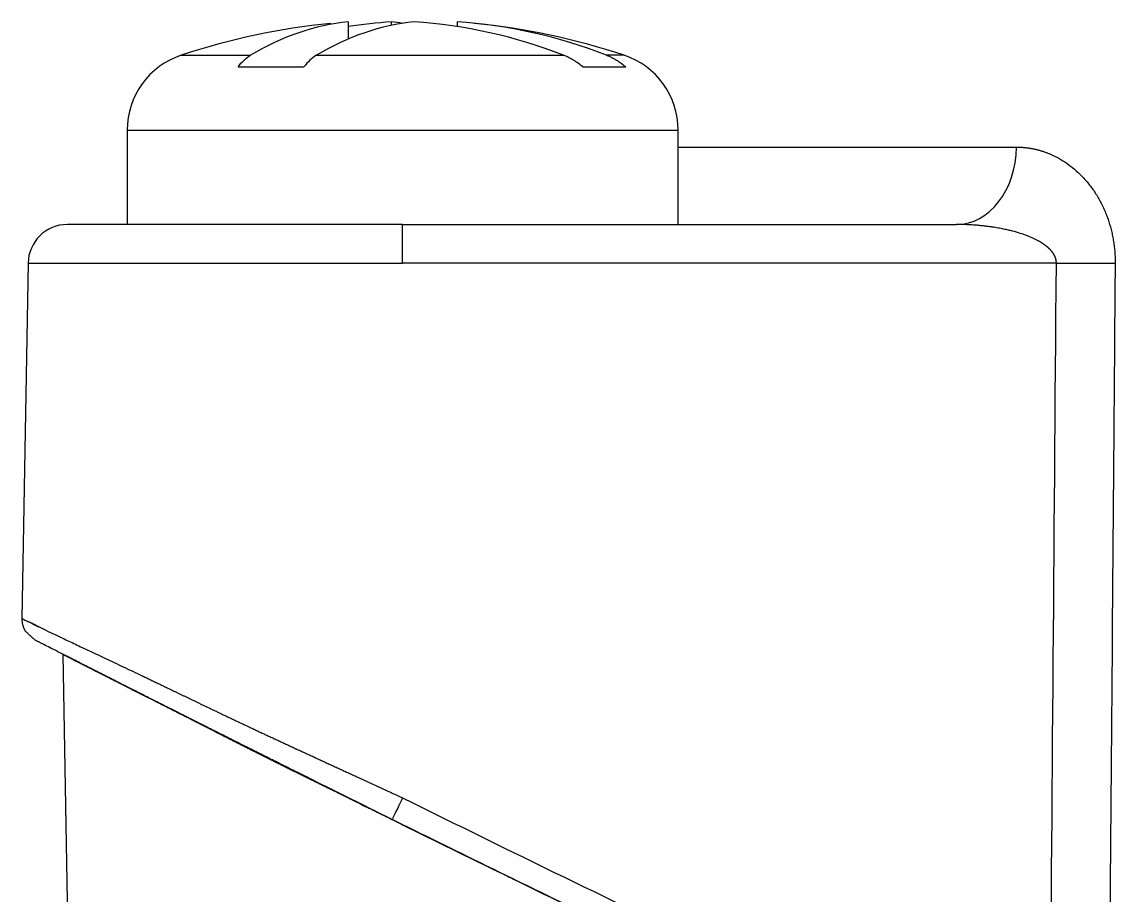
# Model space of a CAD drawing. Extents: x 86520 to 160660, y -2551 to 2752.
# Drawn here: x 86705.17 to 86719.06, y 1592.45 to 1603.53 of the extents above; entities that cross this region are included whole.
import ezdxf

# ---------------------------------------------------------------- set-up
doc = ezdxf.new("R2010")
doc.units = 0
doc.header["$LTSCALE"] = 10
doc.header["$MEASUREMENT"] = 0
doc.layers.add('1', color=7, linetype='CONTINUOUS')

msp = doc.modelspace()

# ---------------------------------------------------------------- linework, layer by layer
at = {"layer": '1', "color": 7, "linetype": 'CONTINUOUS'}
for p, q in [((86709.3136, 1603.5335), (86709.3136, 1603.315)), ((86709.8606, 1603.5335), (86709.8606, 1603.4881)), ((86710.6977, 1603.5335), (86710.6977, 1603.4731)), ((86707.1932, 1603.1106), (86708.0733, 1603.1106)), ((86708.9105, 1603.1106), (86712.0492, 1603.1106)), ((86712.8182, 1603.1106), (86712.5962, 1603.1106)), ((86707.9143, 1602.9613), (86708.7514, 1602.9613)), ((86712.2927, 1602.9613), (86712.8397, 1602.9613)), ((86706.5057, 1602.1607), (86713.5057, 1602.1607)), ((86706.5057, 1602.1607), (86706.5057, 1600.9613)), ((86713.5057, 1600.9613), (86713.5057, 1602.1607)), ((86713.5057, 1601.9439), (86717.8047, 1601.9439)), ((86710.0057, 1600.9613), (86705.747, 1600.9613)), ((86710.0057, 1600.9613), (86717.0416, 1600.9613)), ((86710.0057, 1600.47), (86710.0057, 1600.9613)), ((86705.2471, 1600.47), (86705.1682, 1595.9527)), ((86705.2471, 1600.47), (86710.0057, 1600.47)), ((86718.3099, 1600.47), (86710.0057, 1600.47)), ((86705.6907, 1595.5057), (86705.9628, 1579.9176))]:
    msp.add_line(p, q, dxfattribs=at)
for centre, radius, start, end in [((86710.0057, 1594.5613), 9, 95.82984, 108.20996), ((86710.0057, 1594.5613), 9, 71.79004, 84.17016), ((86707.5057, 1602.1607), 1, 108.20996, 180), ((86712.5057, 1602.1607), 1, 0, 71.79004), ((86705.747, 1600.4613), 0.5, 90, 179)]:
    msp.add_arc(centre, radius, start, end, dxfattribs=at)
for centre, major_axis, ratio, start_param, end_param in [((86709.5871, 1594.5613), (0, -8.9861), 0.5469441, 3.1972629, 3.4546804), ((86710.4243, 1594.5613), (0, 8.9861), 0.5469441, 0.0556702, 0.3130878), ((86710.2792, 1594.5613), (0, 8.9861), 0.8371691, 0.0556702, 0.1287044), ((86709.5871, 1594.5613), (0, -8.9861), 0.5469441, 3.0563195, 3.0859224), ((86709.7322, 1594.5613), (0, -8.9861), 0.8371691, 2.8285049, 3.0859224), ((86710.2792, 1594.5613), (0, 8.9861), 0.8371691, 5.9700975, 6.2275151), ((86717.0416, 1601.9613), (0, 1), 0.76321, 3.1415927, 4.6949357), ((86718.3099, 1600.4875), (1, -0.0078), 0.0174519, 4.7125256, 5.555568), ((86710.0057, 1593.6759), (0.1329, 0.269), 0.0077296, 1.5551479, 3.1415927), ((86881.695, 1941.293), (349.7596, -167.2707), 0.9999999, 4.6997169, 4.7232304), ((86881.6951, 1941.2878), (167.6407, 349.9152), 0.9999999, 3.1296077, 3.1531212)]:
    msp.add_ellipse(centre, major_axis=major_axis, ratio=ratio, start_param=start_param, end_param=end_param, dxfattribs=at)
for points, knots in [([(86707.9143, 1602.9613), (86707.9385, 1602.9941), (86707.964, 1603.0228), (86708.017, 1603.0726), (86708.0446, 1603.0936), (86708.0733, 1603.1106)], [0, 0, 0, 0, 0.5, 0.5, 1, 1, 1, 1]), ([(86708.9105, 1603.1106), (86708.8818, 1603.0936), (86708.8542, 1603.0726), (86708.8011, 1603.0228), (86708.7757, 1602.9941), (86708.7514, 1602.9613)], [0, 0, 0, 0, 0.5, 0.5, 1, 1, 1, 1]), ([(86712.2927, 1602.9613), (86712.2555, 1602.9941), (86712.2166, 1603.0228), (86712.1355, 1603.0726), (86712.0932, 1603.0936), (86712.0492, 1603.1106)], [0, 0, 0, 0, 0.5, 0.5, 1, 1, 1, 1]), ([(86712.5962, 1603.1106), (86712.6402, 1603.0936), (86712.6824, 1603.0726), (86712.7636, 1603.0228), (86712.8025, 1602.9941), (86712.8397, 1602.9613)], [0, 0, 0, 0, 0.5, 0.5, 1, 1, 1, 1]), ([(86717.8047, 1601.9439), (86717.8103, 1601.9438), (86717.8216, 1601.9438), (86717.8385, 1601.9434), (86717.8554, 1601.9427), (86717.8722, 1601.9418), (86717.889, 1601.9406), (86717.9058, 1601.9391), (86717.9225, 1601.9374), (86717.9392, 1601.9354), (86717.9559, 1601.9331), (86717.9725, 1601.9306), (86717.9891, 1601.9278), (86718.0057, 1601.9247), (86718.0222, 1601.9214), (86718.0387, 1601.9178), (86718.0552, 1601.914), (86718.0716, 1601.9098), (86718.088, 1601.9054), (86718.1044, 1601.9008), (86718.1207, 1601.8959), (86718.137, 1601.8907), (86718.1533, 1601.8852), (86718.1695, 1601.8795), (86718.1857, 1601.8735), (86718.2018, 1601.8672), (86718.218, 1601.8607), (86718.2647, 1601.841), (86718.3405, 1601.8038), (86718.4425, 1601.7404), (86718.5392, 1601.666), (86718.633, 1601.5785), (86718.7222, 1601.4781), (86718.8045, 1601.3644), (86718.8763, 1601.2415), (86718.922, 1601.1427), (86718.9485, 1601.0756), (86718.9605, 1601.0435), (86718.9717, 1601.0112), (86718.9822, 1600.9787), (86718.9921, 1600.9461), (86719.0012, 1600.9133), (86719.0097, 1600.8803), (86719.0175, 1600.8471), (86719.0245, 1600.8137), (86719.0309, 1600.7801), (86719.0365, 1600.7464), (86719.0415, 1600.7125), (86719.0458, 1600.6784), (86719.0493, 1600.6441), (86719.0522, 1600.6096), (86719.0544, 1600.575), (86719.0558, 1600.5402), (86719.0566, 1600.5052), (86719.0566, 1600.4818), (86719.0566, 1600.47)], [0, 0, 0, 0, 0.009742, 0.019464, 0.0291673, 0.0388527, 0.0485213, 0.0581741, 0.0678122, 0.0774366, 0.0870484, 0.0966486, 0.1062382, 0.1158184, 0.1253901, 0.1349544, 0.1445125, 0.1540653, 0.163614, 0.1731596, 0.1827032, 0.1922459, 0.2017887, 0.2113326, 0.2208789, 0.2304285, 0.2399826, 0.2495421, 0.3137492, 0.37649, 0.4381423, 0.4991044, 0.5645531, 0.6275573, 0.6887803, 0.7489443, 0.7628784, 0.7766706, 0.7903309, 0.8038696, 0.8172972, 0.8306244, 0.8438624, 0.8570223, 0.8701157, 0.8831542, 0.8961496, 0.9091138, 0.9220588, 0.9349967, 0.9479394, 0.9608992, 0.9738879, 0.9869176, 1, 1, 1, 1]), ([(86718.3099, 1600.47), (86718.3099, 1600.4721), (86718.31, 1600.4763), (86718.3098, 1600.4825), (86718.3094, 1600.4888), (86718.3088, 1600.495), (86718.308, 1600.5013), (86718.3069, 1600.5076), (86718.3057, 1600.5138), (86718.3042, 1600.5201), (86718.3025, 1600.5264), (86718.3006, 1600.5327), (86718.2985, 1600.5389), (86718.2961, 1600.5452), (86718.2936, 1600.5515), (86718.2908, 1600.5577), (86718.2878, 1600.564), (86718.2846, 1600.5702), (86718.2812, 1600.5765), (86718.2776, 1600.5827), (86718.2737, 1600.5889), (86718.2697, 1600.5951), (86718.2654, 1600.6013), (86718.2609, 1600.6075), (86718.2562, 1600.6137), (86718.2512, 1600.6198), (86718.2461, 1600.6259), (86718.2407, 1600.6321), (86718.2352, 1600.6382), (86718.2294, 1600.6442), (86718.2234, 1600.6503), (86718.2171, 1600.6563), (86718.2107, 1600.6623), (86718.204, 1600.6683), (86718.1972, 1600.6743), (86718.1901, 1600.6802), (86718.1828, 1600.6861), (86718.1753, 1600.692), (86718.1675, 1600.6978), (86718.1596, 1600.7036), (86718.1514, 1600.7094), (86718.143, 1600.7151), (86718.1344, 1600.7208), (86718.1256, 1600.7265), (86718.1166, 1600.7321), (86718.1073, 1600.7377), (86718.0979, 1600.7433), (86718.0694, 1600.7595), (86718.0179, 1600.7854), (86717.939, 1600.8186), (86717.8492, 1600.8499), (86717.7771, 1600.8707), (86717.7262, 1600.8835), (86717.6995, 1600.8899), (86717.6706, 1600.8964), (86717.6396, 1600.9029), (86717.6065, 1600.9095), (86717.5711, 1600.916), (86717.5337, 1600.9224), (86717.4941, 1600.9285), (86717.4523, 1600.9344), (86717.4084, 1600.94), (86717.3624, 1600.9451), (86717.3141, 1600.9497), (86717.2638, 1600.9537), (86717.2113, 1600.957), (86717.1566, 1600.9594), (86717.0998, 1600.961), (86717.0613, 1600.9612), (86717.0416, 1600.9613)], [0, 0, 0, 0, 0.0040531, 0.0081144, 0.0121887, 0.0162808, 0.0203954, 0.0245373, 0.0287108, 0.0329205, 0.0371707, 0.0414657, 0.0458095, 0.050206, 0.0546591, 0.0591724, 0.0637495, 0.0683936, 0.0731082, 0.0778961, 0.0827605, 0.0877041, 0.0927295, 0.0978394, 0.1030361, 0.1083219, 0.1136992, 0.1191698, 0.1247359, 0.1303992, 0.1361616, 0.1420248, 0.1479903, 0.1540597, 0.1602345, 0.1665159, 0.1729054, 0.1794041, 0.1860133, 0.192734, 0.1995674, 0.2065143, 0.2135759, 0.220753, 0.2280465, 0.2354572, 0.242986, 0.2506335, 0.3029881, 0.3620129, 0.4278198, 0.5004895, 0.5180866, 0.5371541, 0.5576928, 0.5797037, 0.6031874, 0.6281444, 0.6545752, 0.6824801, 0.7118594, 0.7427135, 0.7750424, 0.8088466, 0.8441261, 0.880881, 0.9191116, 0.9588179, 1, 1, 1, 1]), ([(86719.0566, 1600.47), (86719.0513, 1599.8035), (86719.046, 1599.137), (86719.0197, 1595.8042), (86718.9987, 1593.138), (86718.9746, 1590.0789), (86718.9715, 1589.6859), (86718.9684, 1589.2929)], [0, 0, 0, 0, 0.1789036, 0.1789036, 0.894518, 0.894518, 1, 1, 1, 1]), ([(86705.1683, 1595.9591), (86705.1684, 1595.9592), (86705.1749, 1595.9561), (86705.2044, 1595.9414), (86705.2544, 1595.9167), (86705.3253, 1595.882), (86705.4175, 1595.8373), (86705.5313, 1595.7827), (86705.6668, 1595.7181), (86705.8241, 1595.6435), (86706.0031, 1595.5589), (86706.2037, 1595.4644), (86706.4255, 1595.3598), (86706.5933, 1595.2806), (86706.6927, 1595.2335), (86706.7169, 1595.2221), (86706.7414, 1595.2103), (86706.7665, 1595.1984), (86706.7921, 1595.1861), (86706.8182, 1595.1736), (86706.8447, 1595.1608), (86706.8718, 1595.1478), (86706.8994, 1595.1345), (86706.9275, 1595.121), (86706.9561, 1595.1071), (86706.9852, 1595.0931), (86707.0149, 1595.0787), (86707.0451, 1595.0641), (86707.0759, 1595.0493), (86707.1072, 1595.0342), (86707.139, 1595.0188), (86707.1714, 1595.0032), (86707.2044, 1594.9873), (86707.2379, 1594.9711), (86707.272, 1594.9547), (86707.3066, 1594.938), (86707.3419, 1594.9211), (86707.3777, 1594.9039), (86707.4141, 1594.8864), (86707.451, 1594.8687), (86707.4886, 1594.8507), (86707.5268, 1594.8325), (86707.5655, 1594.814), (86707.6049, 1594.7952), (86707.6449, 1594.7762), (86707.6854, 1594.7569), (86707.7266, 1594.7373), (86707.7684, 1594.7175), (86707.8108, 1594.6975), (86707.8538, 1594.6771), (86707.8974, 1594.6565), (86707.9417, 1594.6357), (86707.9866, 1594.6146), (86708.0321, 1594.5932), (86708.0782, 1594.5716), (86708.1249, 1594.5497), (86708.1723, 1594.5275), (86708.2203, 1594.5051), (86708.2689, 1594.4824), (86708.3181, 1594.4595), (86708.368, 1594.4363), (86708.4185, 1594.4129), (86708.4696, 1594.3891), (86708.5213, 1594.3652), (86708.5737, 1594.3409), (86708.6266, 1594.3164), (86708.6802, 1594.2917), (86708.7344, 1594.2666), (86708.7892, 1594.2414), (86708.8446, 1594.2158), (86708.9006, 1594.19), (86708.9573, 1594.164), (86709.0145, 1594.1376), (86709.0723, 1594.1111), (86709.1307, 1594.0842), (86709.1896, 1594.0571), (86709.2492, 1594.0297), (86709.3093, 1594.0021), (86709.37, 1593.9742), (86709.4312, 1593.9461), (86709.493, 1593.9177), (86709.5553, 1593.889), (86709.6181, 1593.8601), (86709.6815, 1593.8309), (86709.7454, 1593.8014), (86709.8098, 1593.7717), (86709.8746, 1593.7417), (86709.94, 1593.7115), (86709.9837, 1593.6913), (86710.0057, 1593.6811)], [0, 0, 0, 0, 0.0382521, 0.0771048, 0.1164803, 0.1564171, 0.196952, 0.2381204, 0.2799561, 0.3224916, 0.3657577, 0.4097839, 0.4545982, 0.5002273, 0.5045309, 0.5088976, 0.5133273, 0.5178202, 0.5223762, 0.5269955, 0.5316779, 0.5364237, 0.5412327, 0.5461052, 0.5510409, 0.5560402, 0.5611028, 0.5662289, 0.5714186, 0.5766718, 0.5819886, 0.587369, 0.592813, 0.5983207, 0.6038921, 0.6095272, 0.615226, 0.6209886, 0.626815, 0.6327053, 0.6386594, 0.6446774, 0.6507592, 0.6569051, 0.6631148, 0.6693886, 0.6757263, 0.6821281, 0.6885939, 0.6951238, 0.7017177, 0.7083758, 0.7150981, 0.7218845, 0.728735, 0.7356498, 0.7426288, 0.7496721, 0.7567797, 0.7639515, 0.7711877, 0.7784882, 0.785853, 0.7932823, 0.8007759, 0.808334, 0.8159565, 0.8236435, 0.831395, 0.8392109, 0.8470915, 0.8550365, 0.8630462, 0.8711204, 0.8792593, 0.8874628, 0.8957309, 0.9040638, 0.9124613, 0.9209236, 0.9294506, 0.9380423, 0.9466989, 0.9554203, 0.9642065, 0.9730575, 0.9819734, 0.9909543, 1, 1, 1, 1]), ([(86705.4573, 1595.818), (86705.4468, 1595.823), (86705.411, 1595.8401), (86705.3557, 1595.8667), (86705.2973, 1595.895), (86705.2572, 1595.9146), (86705.2372, 1595.9244), (86705.2308, 1595.9276)], [0, 0, 0, 0, 0.1033663, 0.3605348, 0.615274, 0.8677003, 1, 1, 1, 1]), ([(86709.8728, 1593.4069), (86709.8612, 1593.4126), (86709.8379, 1593.4241), (86709.8031, 1593.4413), (86709.7683, 1593.4585), (86709.7335, 1593.4757), (86709.6987, 1593.4929), (86709.664, 1593.5101), (86709.6293, 1593.5273), (86709.5946, 1593.5444), (86709.56, 1593.5616), (86709.5254, 1593.5787), (86709.4909, 1593.5958), (86709.4564, 1593.6129), (86709.4219, 1593.63), (86709.3874, 1593.647), (86709.353, 1593.6641), (86709.3186, 1593.6812), (86709.2843, 1593.6982), (86709.25, 1593.7152), (86709.2157, 1593.7322), (86709.1814, 1593.7492), (86709.1472, 1593.7662), (86709.113, 1593.7832), (86709.0789, 1593.8001), (86708.9879, 1593.8453), (86708.8411, 1593.9184), (86708.6399, 1594.0185), (86708.4416, 1594.1174), (86708.1803, 1594.2479), (86707.8613, 1594.4076), (86707.5334, 1594.5721), (86707.2578, 1594.7107), (86707.0297, 1594.8256), (86706.8478, 1594.9174), (86706.7075, 1594.9883), (86706.605, 1595.0401), (86706.5057, 1595.0903), (86706.4096, 1595.1389), (86706.3168, 1595.186), (86706.1975, 1595.2464), (86706.0575, 1595.3175), (86705.9051, 1595.3949), (86705.7685, 1595.4643), (86705.6486, 1595.5253), (86705.5467, 1595.5772), (86705.4632, 1595.6198), (86705.3989, 1595.6526), (86705.3549, 1595.675), (86705.3397, 1595.6828), (86705.3356, 1595.6849), (86705.3356, 1595.6849)], [0, 0, 0, 0, 0.0052636, 0.0105228, 0.0157778, 0.0210289, 0.0262763, 0.0315203, 0.036761, 0.0419988, 0.0472338, 0.0524664, 0.0576966, 0.0629249, 0.0681513, 0.0733762, 0.0785998, 0.0838223, 0.089044, 0.094265, 0.0994858, 0.1047064, 0.1099271, 0.1151482, 0.12037, 0.1255925, 0.1569229, 0.1881124, 0.2192147, 0.2502835, 0.3126697, 0.3746833, 0.4165396, 0.4582074, 0.4998357, 0.5208159, 0.5417568, 0.562681, 0.5836114, 0.6045709, 0.6255821, 0.6674975, 0.7091395, 0.7506957, 0.7925514, 0.8339899, 0.8752197, 0.9171405, 0.9586482, 0.9999859, 1, 1, 1, 1]), ([(86709.1209, 1593.7793), (86709.1125, 1593.7835), (86709.093, 1593.7931), (86709.0627, 1593.8082), (86709.0299, 1593.8245), (86708.9973, 1593.8407), (86708.9647, 1593.8569), (86708.9322, 1593.873), (86708.8999, 1593.8891), (86708.8676, 1593.9052), (86708.8355, 1593.9212), (86708.8034, 1593.9371), (86708.7715, 1593.953), (86708.7396, 1593.9689), (86708.7079, 1593.9847), (86708.6762, 1594.0004), (86708.6447, 1594.0162), (86708.6133, 1594.0318), (86708.5819, 1594.0474), (86708.5507, 1594.063), (86708.5196, 1594.0785), (86708.4886, 1594.094), (86708.4576, 1594.1094), (86708.4268, 1594.1248), (86708.3961, 1594.1402), (86708.3655, 1594.1554), (86708.335, 1594.1707), (86708.3045, 1594.1859), (86708.2742, 1594.201), (86708.244, 1594.2161), (86708.2139, 1594.2312), (86708.1839, 1594.2462), (86708.154, 1594.2611), (86708.1242, 1594.276), (86708.0945, 1594.2909), (86708.0649, 1594.3057), (86708.0354, 1594.3204), (86708.006, 1594.3352), (86707.9767, 1594.3498), (86707.9476, 1594.3644), (86707.9185, 1594.379), (86707.8895, 1594.3935), (86707.8606, 1594.408), (86707.8318, 1594.4224), (86707.8031, 1594.4368), (86707.7746, 1594.4511), (86707.7461, 1594.4654), (86707.7177, 1594.4796), (86707.6894, 1594.4938), (86707.6613, 1594.508), (86707.6332, 1594.522), (86707.6052, 1594.5361), (86707.5774, 1594.5501), (86707.5496, 1594.564), (86707.522, 1594.5779), (86707.4944, 1594.5917), (86707.467, 1594.6055), (86707.4396, 1594.6193), (86707.4123, 1594.633), (86707.3852, 1594.6466), (86707.3581, 1594.6602), (86707.3312, 1594.6738), (86707.3044, 1594.6873), (86707.2776, 1594.7008), (86707.251, 1594.7142), (86707.2244, 1594.7275), (86707.198, 1594.7408), (86707.1717, 1594.7541), (86707.1454, 1594.7673), (86707.1193, 1594.7805), (86707.0933, 1594.7936), (86707.0673, 1594.8067), (86707.0415, 1594.8197), (86706.9986, 1594.8413), (86706.9395, 1594.8711), (86706.8654, 1594.9085), (86706.7933, 1594.9449), (86706.7234, 1594.9802), (86706.6555, 1595.0145), (86706.5897, 1595.0478), (86706.526, 1595.08), (86706.4644, 1595.1112), (86706.4049, 1595.1413), (86706.3474, 1595.1704), (86706.292, 1595.1985), (86706.2387, 1595.2255), (86706.1875, 1595.2515), (86706.1383, 1595.2764), (86706.0913, 1595.3003), (86706.0128, 1595.3401), (86705.9139, 1595.3904), (86705.813, 1595.4417), (86705.7414, 1595.4781), (86705.699, 1595.4997), (86705.686, 1595.5063), (86705.7019, 1595.4982), (86705.7474, 1595.4751), (86705.8225, 1595.4369), (86705.927, 1595.3838), (86706.0424, 1595.3251), (86706.1559, 1595.2675), (86706.2584, 1595.2155), (86706.3692, 1595.1594), (86706.4882, 1595.0991), (86706.6156, 1595.0347), (86706.7512, 1594.9662), (86706.895, 1594.8935), (86707.0114, 1594.8349), (86707.0949, 1594.7928), (86707.1425, 1594.7688), (86707.1904, 1594.7447), (86707.2387, 1594.7204), (86707.2873, 1594.6959), (86707.3362, 1594.6713), (86707.3854, 1594.6465), (86707.435, 1594.6216), (86707.4849, 1594.5965), (86707.5351, 1594.5713), (86707.5856, 1594.5459), (86707.6365, 1594.5204), (86707.6877, 1594.4947), (86707.7393, 1594.4688), (86707.7911, 1594.4428), (86707.8433, 1594.4167), (86707.8958, 1594.3903), (86707.9487, 1594.3639), (86708.0019, 1594.3372), (86708.0554, 1594.3105), (86708.1092, 1594.2835), (86708.1634, 1594.2564), (86708.2179, 1594.2292), (86708.2727, 1594.2018), (86708.3278, 1594.1742), (86708.3833, 1594.1465), (86708.4391, 1594.1187), (86708.4952, 1594.0907), (86708.5517, 1594.0625), (86708.6085, 1594.0342), (86708.6656, 1594.0057), (86708.7231, 1593.9771), (86708.7809, 1593.9483), (86708.839, 1593.9194), (86708.8974, 1593.8903), (86708.9562, 1593.8611), (86709.0153, 1593.8317), (86709.0747, 1593.8022), (86709.1345, 1593.7725), (86709.1946, 1593.7427), (86709.255, 1593.7127), (86709.3157, 1593.6826), (86709.3768, 1593.6523), (86709.4382, 1593.6219), (86709.5, 1593.5913), (86709.562, 1593.5605), (86709.6244, 1593.5297), (86709.6872, 1593.4986), (86709.7502, 1593.4674), (86709.8136, 1593.4361), (86709.8774, 1593.4046), (86709.9414, 1593.373), (86709.9842, 1593.3519), (86710.0057, 1593.3413)], [0, 0, 0, 0, 0.0021585, 0.0049547, 0.0077461, 0.0105327, 0.0133147, 0.0160923, 0.0188656, 0.0216348, 0.0244, 0.0271614, 0.0299191, 0.0326732, 0.035424, 0.0381716, 0.0409161, 0.0436577, 0.0463965, 0.0491327, 0.0518665, 0.054598, 0.0573274, 0.0600547, 0.0627803, 0.0655042, 0.0682266, 0.0709476, 0.0736675, 0.0763863, 0.0791043, 0.0818215, 0.0845382, 0.0872545, 0.0899705, 0.0926865, 0.0954026, 0.0981189, 0.1008356, 0.1035529, 0.1062709, 0.1089898, 0.1117097, 0.1144308, 0.1171533, 0.1198772, 0.1226029, 0.1253304, 0.1280598, 0.1307915, 0.1335254, 0.1362617, 0.1390007, 0.1417424, 0.1444871, 0.1472349, 0.1499858, 0.1527402, 0.1554981, 0.1582596, 0.1610251, 0.1637945, 0.166568, 0.1693459, 0.1721281, 0.174915, 0.1777066, 0.1805031, 0.1833046, 0.1861113, 0.1889232, 0.1917407, 0.1945638, 0.1973926, 0.2058852, 0.2143359, 0.2227499, 0.231133, 0.2394906, 0.2478284, 0.2561521, 0.2644674, 0.27278, 0.2810956, 0.2894201, 0.297759, 0.3061181, 0.314503, 0.3229194, 0.3313726, 0.3587169, 0.3854477, 0.411781, 0.4379425, 0.4641624, 0.4903601, 0.5165474, 0.5429573, 0.5698169, 0.5973422, 0.614281, 0.6310898, 0.6478133, 0.6644974, 0.681188, 0.6979311, 0.7147721, 0.7317559, 0.7368988, 0.742023, 0.7471293, 0.7522187, 0.757292, 0.7623501, 0.7673938, 0.7724241, 0.7774419, 0.782448, 0.7874435, 0.7924292, 0.797406, 0.8023749, 0.8073369, 0.8122928, 0.8172436, 0.8221903, 0.8271338, 0.8320751, 0.8370151, 0.8419548, 0.8468951, 0.851837, 0.8567814, 0.8617294, 0.8666818, 0.8716395, 0.8766036, 0.881575, 0.8865546, 0.8915434, 0.8965422, 0.9015521, 0.9065738, 0.9116084, 0.9166567, 0.9217196, 0.926798, 0.9318929, 0.9370049, 0.9421351, 0.9472843, 0.9524533, 0.9576429, 0.962854, 0.9680874, 0.9733439, 0.9786242, 0.9839293, 0.9892597, 0.9946164, 1, 1, 1, 1]), ([(86710.0057, 1593.3413), (86709.9945, 1593.3468), (86709.972, 1593.3579), (86709.9385, 1593.3744), (86709.905, 1593.3909), (86709.8717, 1593.4073), (86709.8386, 1593.4236), (86709.8056, 1593.4398), (86709.7727, 1593.4559), (86709.74, 1593.4719), (86709.7074, 1593.4879), (86709.675, 1593.5038), (86709.6428, 1593.5196), (86709.6107, 1593.5353), (86709.5788, 1593.5509), (86709.547, 1593.5665), (86709.5154, 1593.5819), (86709.4839, 1593.5973), (86709.4526, 1593.6126), (86709.4215, 1593.6278), (86709.3905, 1593.6429), (86709.3597, 1593.658), (86709.3291, 1593.6729), (86709.2987, 1593.6878), (86709.2684, 1593.7026), (86709.2383, 1593.7173), (86709.2083, 1593.7319), (86709.1786, 1593.7465), (86709.149, 1593.761), (86709.1196, 1593.7753), (86709.0903, 1593.7896), (86709.0613, 1593.8038), (86709.0324, 1593.818), (86709.0037, 1593.832), (86708.9752, 1593.846), (86708.9468, 1593.8599), (86708.9187, 1593.8737), (86708.8907, 1593.8874), (86708.8629, 1593.901), (86708.8353, 1593.9146), (86708.8079, 1593.928), (86708.7806, 1593.9414), (86708.7536, 1593.9547), (86708.7267, 1593.9679), (86708.7, 1593.981), (86708.6735, 1593.9941), (86708.6472, 1594.0071), (86708.6211, 1594.0199), (86708.5951, 1594.0327), (86708.5694, 1594.0455), (86708.5438, 1594.0581), (86708.5184, 1594.0706), (86708.4932, 1594.0831), (86708.4682, 1594.0955), (86708.4434, 1594.1078), (86708.4188, 1594.12), (86708.3944, 1594.1321), (86708.3701, 1594.1442), (86708.3461, 1594.1561), (86708.3222, 1594.168), (86708.2985, 1594.1798), (86708.275, 1594.1915), (86708.2517, 1594.2032), (86708.2286, 1594.2147), (86708.2056, 1594.2262), (86708.1829, 1594.2376), (86708.1603, 1594.2489), (86708.138, 1594.2601), (86708.1158, 1594.2712), (86708.0938, 1594.2823), (86708.0719, 1594.2933), (86708.0503, 1594.3041), (86708.0289, 1594.3149), (86708.0076, 1594.3257), (86707.9865, 1594.3363), (86707.9656, 1594.3469), (86707.9449, 1594.3573), (86707.9244, 1594.3677), (86707.9041, 1594.378), (86707.8839, 1594.3882), (86707.8639, 1594.3984), (86707.8441, 1594.4084), (86707.8245, 1594.4184), (86707.8051, 1594.4283), (86707.7858, 1594.4381), (86707.7667, 1594.4478), (86707.7478, 1594.4574), (86707.7291, 1594.467), (86707.7106, 1594.4765), (86707.6922, 1594.4858), (86707.674, 1594.4951), (86707.656, 1594.5044), (86707.6382, 1594.5135), (86707.6205, 1594.5226), (86707.603, 1594.5315), (86707.5857, 1594.5404), (86707.5685, 1594.5492), (86707.5516, 1594.5579), (86707.5348, 1594.5666), (86707.5181, 1594.5751), (86707.5016, 1594.5836), (86707.4853, 1594.592), (86707.4692, 1594.6003), (86707.4532, 1594.6085), (86707.4374, 1594.6167), (86707.4218, 1594.6247), (86707.4063, 1594.6327), (86707.391, 1594.6406), (86707.3759, 1594.6484), (86707.3609, 1594.6561), (86707.3461, 1594.6638), (86707.3314, 1594.6713), (86707.3169, 1594.6788), (86707.3026, 1594.6862), (86707.2884, 1594.6935), (86707.2744, 1594.7007), (86707.2605, 1594.7079), (86707.2468, 1594.7149), (86707.2332, 1594.7219), (86707.2198, 1594.7288), (86707.2066, 1594.7356), (86707.1935, 1594.7423), (86707.1805, 1594.749), (86707.1677, 1594.7555), (86707.1551, 1594.762), (86707.1426, 1594.7684), (86707.1302, 1594.7747), (86707.118, 1594.7809), (86707.1059, 1594.7871), (86707.094, 1594.7931), (86707.0823, 1594.7991), (86707.0706, 1594.805), (86707.0591, 1594.8108), (86707.0124, 1594.8344), (86706.932, 1594.8749), (86706.8212, 1594.9305), (86706.7155, 1594.9835), (86706.6148, 1595.034), (86706.5192, 1595.0819), (86706.4287, 1595.1272), (86706.3435, 1595.17), (86706.2635, 1595.2102), (86706.1888, 1595.2478), (86706.1194, 1595.2828), (86706.0552, 1595.3153), (86705.9964, 1595.3452), (86705.9428, 1595.3725), (86705.8945, 1595.3973), (86705.8514, 1595.4195), (86705.8136, 1595.4391), (86705.7809, 1595.4561), (86705.7533, 1595.4706), (86705.7308, 1595.4825), (86705.7133, 1595.4918), (86705.7007, 1595.4985), (86705.693, 1595.5027), (86705.6909, 1595.5039), (86705.6908, 1595.5039), (86705.6908, 1595.5039)], [0, 0, 0, 0, 0.0052477, 0.0104731, 0.0156761, 0.0208567, 0.026015, 0.031151, 0.0362646, 0.0413558, 0.0464247, 0.0514712, 0.0564953, 0.061497, 0.0664764, 0.0714334, 0.076368, 0.0812802, 0.0861701, 0.0910375, 0.0958825, 0.1007052, 0.1055055, 0.1102833, 0.1150388, 0.1197718, 0.1244825, 0.1291707, 0.1338365, 0.1384799, 0.1431009, 0.1476994, 0.1522756, 0.1568293, 0.1613606, 0.1658694, 0.1703558, 0.1748198, 0.1792614, 0.1836805, 0.1880772, 0.1924514, 0.1968032, 0.2011325, 0.2054394, 0.2097239, 0.2139859, 0.2182254, 0.2224425, 0.2266371, 0.2308093, 0.234959, 0.2390862, 0.243191, 0.2472733, 0.2513332, 0.2553706, 0.2593855, 0.2633779, 0.2673479, 0.2712954, 0.2752204, 0.279123, 0.283003, 0.2868606, 0.2906957, 0.2945084, 0.2982985, 0.3020662, 0.3058114, 0.3095341, 0.3132343, 0.316912, 0.3205672, 0.3242, 0.3278102, 0.331398, 0.3349633, 0.3385061, 0.3420264, 0.3455242, 0.3489995, 0.3524524, 0.3558827, 0.3592906, 0.3626759, 0.3660388, 0.3693792, 0.372697, 0.3759924, 0.3792653, 0.3825158, 0.3857437, 0.3889491, 0.3921321, 0.3952925, 0.3984305, 0.401546, 0.404639, 0.4077095, 0.4107575, 0.413783, 0.4167861, 0.4197667, 0.4227248, 0.4256604, 0.4285736, 0.4314642, 0.4343324, 0.4371782, 0.4400014, 0.4428022, 0.4455806, 0.4483364, 0.4510699, 0.4537808, 0.4564693, 0.4591354, 0.461779, 0.4644001, 0.4669988, 0.4695751, 0.4721289, 0.4746603, 0.4771693, 0.4796559, 0.48212, 0.4845617, 0.486981, 0.489378, 0.4917525, 0.4941046, 0.4964343, 0.4987416, 0.5226402, 0.546308, 0.5697487, 0.5929659, 0.6159633, 0.638745, 0.6613148, 0.6836769, 0.7058356, 0.7277953, 0.7495604, 0.7711356, 0.7925257, 0.8137356, 0.8347703, 0.8556351, 0.8763351, 0.8968759, 0.917263, 0.9375022, 0.9575992, 0.9775602, 0.9973912, 1, 1, 1, 1]), ([(86709.4912, 1593.5929), (86709.5081, 1593.5847), (86709.5605, 1593.559), (86709.6509, 1593.5149), (86709.7644, 1593.4596), (86709.8835, 1593.4014), (86709.9907, 1593.3487), (86710.0835, 1593.303), (86710.1596, 1593.2657), (86710.2338, 1593.2296), (86710.3059, 1593.1945), (86710.3758, 1593.1605), (86710.4435, 1593.1277), (86710.5088, 1593.0959), (86710.5718, 1593.0652), (86710.6324, 1593.0356), (86710.6906, 1593.0071), (86710.7464, 1592.9797), (86710.7998, 1592.9534), (86710.8508, 1592.9282), (86710.8994, 1592.9041), (86710.9457, 1592.8811), (86710.9897, 1592.8592), (86711.0314, 1592.8384), (86711.0709, 1592.8186), (86711.1082, 1592.8), (86711.1435, 1592.7824), (86711.1767, 1592.766), (86711.2224, 1592.7436), (86711.2793, 1592.7159), (86711.3454, 1592.6837), (86711.4067, 1592.654), (86711.4632, 1592.6267), (86711.5147, 1592.6017), (86711.5613, 1592.5791), (86711.6029, 1592.5589), (86711.6394, 1592.5411), (86711.6709, 1592.5256), (86711.6973, 1592.5125), (86711.7188, 1592.5018), (86711.7354, 1592.4935), (86711.7472, 1592.4876), (86711.7541, 1592.484), (86711.7557, 1592.4832), (86711.7557, 1592.4832)], [0, 0, 0, 0, 0.0167625, 0.0518751, 0.0885142, 0.1266807, 0.1663751, 0.1912958, 0.2156436, 0.2394186, 0.262621, 0.2852512, 0.3073092, 0.3287955, 0.3497102, 0.3700538, 0.3898265, 0.4090286, 0.4276607, 0.4457231, 0.4632164, 0.4801411, 0.4964977, 0.5122869, 0.5275095, 0.5421663, 0.5562581, 0.5697861, 0.5827513, 0.6130951, 0.6430221, 0.6725436, 0.7016715, 0.7304181, 0.7587964, 0.7868197, 0.8145018, 0.8418572, 0.8689008, 0.895648, 0.9221148, 0.9483177, 0.9742736, 1, 1, 1, 1])]:
    msp.add_open_spline(points, degree=3, knots=knots, dxfattribs=at)
for points, degree in [([(86718.226, 1589.7405), (86718.2539, 1593.317), (86718.2819, 1596.8935), (86718.3099, 1600.47)], 3), ([(86705.1686, 1595.9591), (86705.1675, 1595.8733), (86705.2114, 1595.7994)], 2), ([(86705.3356, 1595.6849), (86705.2114, 1595.7994)], 1), ([(86717.4711, 1589.7562), (86713.7192, 1591.5089), (86710.0057, 1593.3413)], 2), ([(86710.0057, 1593.3413), (86712.4813, 1592.1197), (86714.9699, 1590.9246), (86717.4711, 1589.7562)], 3)]:
    msp.add_open_spline(points, degree=degree, dxfattribs=at)

doc.saveas('drawing.dxf')
